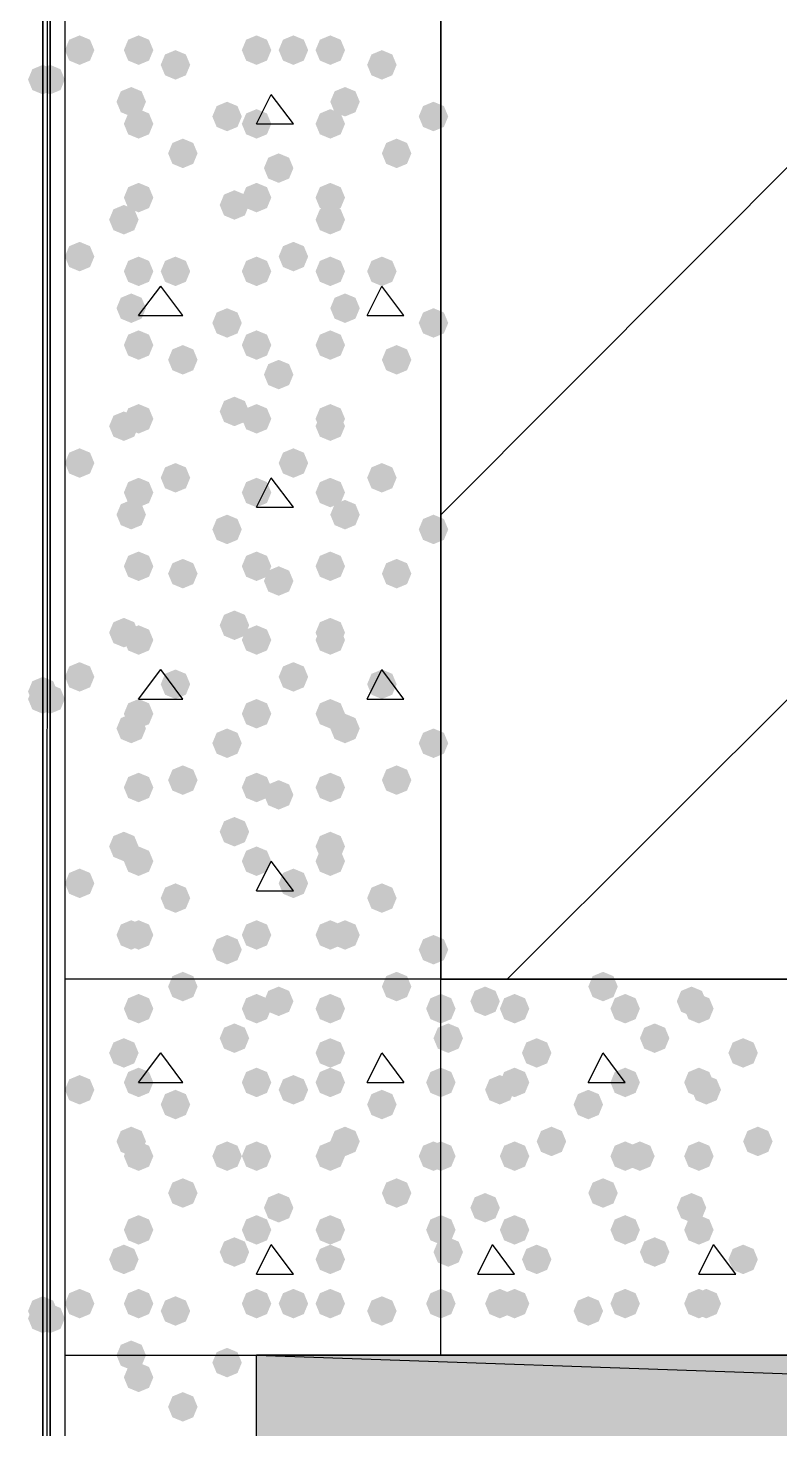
# Model space of a CAD drawing. Header units: millimetres. Extents: x 0 to 420, y 0 to 297.
# Drawn here: x 31.16 to 35.48, y 177.5 to 185.55 of the extents above; entities that cross this region are included whole.
import ezdxf

# ---------------------------------------------------------------- set-up
doc = ezdxf.new("R2010")
doc.units = ezdxf.units.MM
doc.layers.get('0').update_dxf_attribs({"linetype": 'CONTINUOUS'})

msp = doc.modelspace()

# ---------------------------------------------------------------- hatches: boundary and pattern name
at = {"true_color": 0x000007}
h = msp.add_hatch(color=0, dxfattribs=at)
h.paths.add_polyline_path([(31.284333, 243.755333), (31.284333, 100.160667)], flags=0)
h.paths.add_polyline_path([(31.284333, 100.160667), (31.284333, 243.755333)], flags=0)
at = {"true_color": 0x000008}
for points in [[(31.538333, 185.42), (31.513463, 185.360204), (31.453667, 185.335333), (31.393871, 185.360204), (31.369, 185.42), (31.393871, 185.479796), (31.453667, 185.504667), (31.513462, 185.479796)], [(31.877, 185.42), (31.852129, 185.360204), (31.792333, 185.335333), (31.732538, 185.360204), (31.707667, 185.42), (31.732537, 185.479796), (31.792333, 185.504667), (31.852129, 185.479796)], [(32.554333, 185.42), (32.529462, 185.360204), (32.469667, 185.335333), (32.409871, 185.360204), (32.385, 185.42), (32.409871, 185.479796), (32.469667, 185.504667), (32.529462, 185.479796)], [(32.766, 185.42), (32.741129, 185.360204), (32.681333, 185.335333), (32.621537, 185.360204), (32.596667, 185.42), (32.621537, 185.479796), (32.681333, 185.504667), (32.741129, 185.479796)], [(32.977667, 185.42), (32.952796, 185.360204), (32.893, 185.335333), (32.833204, 185.360204), (32.808333, 185.42), (32.833204, 185.479796), (32.893, 185.504667), (32.952796, 185.479796)], [(32.088667, 185.335333), (32.063796, 185.275537), (32.004, 185.250667), (31.944204, 185.275537), (31.919333, 185.335333), (31.944204, 185.395129), (32.004, 185.42), (32.063796, 185.395129)], [(33.274, 185.335333), (33.249129, 185.275537), (33.189333, 185.250667), (33.129538, 185.275537), (33.104667, 185.335333), (33.129537, 185.395129), (33.189333, 185.42), (33.249129, 185.395129)], [(31.834667, 185.123667), (31.809796, 185.063871), (31.75, 185.039), (31.690204, 185.063871), (31.665333, 185.123667), (31.690204, 185.183462), (31.75, 185.208333), (31.809796, 185.183463)], [(33.062333, 185.123667), (33.037463, 185.063871), (32.977667, 185.039), (32.917871, 185.063871), (32.893, 185.123667), (32.917871, 185.183462), (32.977667, 185.208333), (33.037462, 185.183463)], [(31.877, 184.996667), (31.852129, 184.936871), (31.792333, 184.912), (31.732538, 184.936871), (31.707667, 184.996667), (31.732537, 185.056462), (31.792333, 185.081333), (31.852129, 185.056463)], [(32.385, 185.039), (32.360129, 184.979204), (32.300333, 184.954333), (32.240538, 184.979204), (32.215667, 185.039), (32.240537, 185.098796), (32.300333, 185.123667), (32.360129, 185.098796)], [(32.554333, 184.996667), (32.529462, 184.936871), (32.469667, 184.912), (32.409871, 184.936871), (32.385, 184.996667), (32.409871, 185.056462), (32.469667, 185.081333), (32.529462, 185.056463)], [(32.977667, 184.996667), (32.952796, 184.936871), (32.893, 184.912), (32.833204, 184.936871), (32.808333, 184.996667), (32.833204, 185.056462), (32.893, 185.081333), (32.952796, 185.056463)], [(33.570333, 185.039), (33.545463, 184.979204), (33.485667, 184.954333), (33.425871, 184.979204), (33.401, 185.039), (33.425871, 185.098796), (33.485667, 185.123667), (33.545462, 185.098796)], [(32.131, 184.827333), (32.106129, 184.767537), (32.046333, 184.742667), (31.986537, 184.767537), (31.961667, 184.827333), (31.986537, 184.887129), (32.046333, 184.912), (32.106129, 184.887129)], [(33.358667, 184.827333), (33.333796, 184.767537), (33.274, 184.742667), (33.214204, 184.767537), (33.189333, 184.827333), (33.214204, 184.887129), (33.274, 184.912), (33.333796, 184.887129)], [(32.681333, 184.742667), (32.656462, 184.682871), (32.596667, 184.658), (32.536871, 184.682871), (32.512, 184.742667), (32.536871, 184.802462), (32.596667, 184.827333), (32.656462, 184.802463)], [(31.877, 184.573333), (31.852129, 184.513537), (31.792333, 184.488667), (31.732538, 184.513537), (31.707667, 184.573333), (31.732537, 184.633129), (31.792333, 184.658), (31.852129, 184.633129)], [(32.427333, 184.531), (32.402463, 184.471204), (32.342667, 184.446333), (32.282871, 184.471204), (32.258, 184.531), (32.282871, 184.590796), (32.342667, 184.615667), (32.402462, 184.590796)], [(32.554333, 184.573333), (32.529462, 184.513537), (32.469667, 184.488667), (32.409871, 184.513537), (32.385, 184.573333), (32.409871, 184.633129), (32.469667, 184.658), (32.529462, 184.633129)], [(32.977667, 184.573333), (32.952796, 184.513537), (32.893, 184.488667), (32.833204, 184.513537), (32.808333, 184.573333), (32.833204, 184.633129), (32.893, 184.658), (32.952796, 184.633129)], [(31.792333, 184.446333), (31.767463, 184.386537), (31.707667, 184.361667), (31.647871, 184.386537), (31.623, 184.446333), (31.647871, 184.506129), (31.707667, 184.531), (31.767462, 184.506129)], [(32.977667, 184.446333), (32.952796, 184.386537), (32.893, 184.361667), (32.833204, 184.386537), (32.808333, 184.446333), (32.833204, 184.506129), (32.893, 184.531), (32.952796, 184.506129)], [(31.538333, 184.234667), (31.513463, 184.174871), (31.453667, 184.15), (31.393871, 184.174871), (31.369, 184.234667), (31.393871, 184.294462), (31.453667, 184.319333), (31.513462, 184.294463)], [(32.766, 184.234667), (32.741129, 184.174871), (32.681333, 184.15), (32.621537, 184.174871), (32.596667, 184.234667), (32.621537, 184.294462), (32.681333, 184.319333), (32.741129, 184.294463)], [(31.877, 184.15), (31.852129, 184.090204), (31.792333, 184.065333), (31.732538, 184.090204), (31.707667, 184.15), (31.732537, 184.209796), (31.792333, 184.234667), (31.852129, 184.209796)], [(32.088667, 184.15), (32.063796, 184.090204), (32.004, 184.065333), (31.944204, 184.090204), (31.919333, 184.15), (31.944204, 184.209796), (32.004, 184.234667), (32.063796, 184.209796)], [(32.554333, 184.15), (32.529462, 184.090204), (32.469667, 184.065333), (32.409871, 184.090204), (32.385, 184.15), (32.409871, 184.209796), (32.469667, 184.234667), (32.529462, 184.209796)], [(32.977667, 184.15), (32.952796, 184.090204), (32.893, 184.065333), (32.833204, 184.090204), (32.808333, 184.15), (32.833204, 184.209796), (32.893, 184.234667), (32.952796, 184.209796)], [(33.274, 184.15), (33.249129, 184.090204), (33.189333, 184.065333), (33.129538, 184.090204), (33.104667, 184.15), (33.129537, 184.209796), (33.189333, 184.234667), (33.249129, 184.209796)], [(31.834667, 183.938333), (31.809796, 183.878537), (31.75, 183.853667), (31.690204, 183.878537), (31.665333, 183.938333), (31.690204, 183.998129), (31.75, 184.023), (31.809796, 183.998129)], [(33.062333, 183.938333), (33.037463, 183.878537), (32.977667, 183.853667), (32.917871, 183.878537), (32.893, 183.938333), (32.917871, 183.998129), (32.977667, 184.023), (33.037462, 183.998129)], [(32.385, 183.853667), (32.360129, 183.793871), (32.300333, 183.769), (32.240538, 183.793871), (32.215667, 183.853667), (32.240537, 183.913462), (32.300333, 183.938333), (32.360129, 183.913463)], [(33.570333, 183.853667), (33.545463, 183.793871), (33.485667, 183.769), (33.425871, 183.793871), (33.401, 183.853667), (33.425871, 183.913462), (33.485667, 183.938333), (33.545462, 183.913463)], [(31.877, 183.726667), (31.852129, 183.666871), (31.792333, 183.642), (31.732538, 183.666871), (31.707667, 183.726667), (31.732537, 183.786462), (31.792333, 183.811333), (31.852129, 183.786463)], [(32.554333, 183.726667), (32.529462, 183.666871), (32.469667, 183.642), (32.409871, 183.666871), (32.385, 183.726667), (32.409871, 183.786462), (32.469667, 183.811333), (32.529462, 183.786463)], [(32.977667, 183.726667), (32.952796, 183.666871), (32.893, 183.642), (32.833204, 183.666871), (32.808333, 183.726667), (32.833204, 183.786462), (32.893, 183.811333), (32.952796, 183.786463)], [(32.131, 183.642), (32.106129, 183.582204), (32.046333, 183.557333), (31.986537, 183.582204), (31.961667, 183.642), (31.986537, 183.701796), (32.046333, 183.726667), (32.106129, 183.701796)], [(33.358667, 183.642), (33.333796, 183.582204), (33.274, 183.557333), (33.214204, 183.582204), (33.189333, 183.642), (33.214204, 183.701796), (33.274, 183.726667), (33.333796, 183.701796)], [(32.681333, 183.557333), (32.656462, 183.497537), (32.596667, 183.472667), (32.536871, 183.497537), (32.512, 183.557333), (32.536871, 183.617129), (32.596667, 183.642), (32.656462, 183.617129)], [(32.427333, 183.345667), (32.402463, 183.285871), (32.342667, 183.261), (32.282871, 183.285871), (32.258, 183.345667), (32.282871, 183.405462), (32.342667, 183.430333), (32.402462, 183.405463)], [(31.792333, 183.261), (31.767463, 183.201204), (31.707667, 183.176333), (31.647871, 183.201204), (31.623, 183.261), (31.647871, 183.320796), (31.707667, 183.345667), (31.767462, 183.320796)], [(31.877, 183.303333), (31.852129, 183.243538), (31.792333, 183.218667), (31.732538, 183.243538), (31.707667, 183.303333), (31.732537, 183.363129), (31.792333, 183.388), (31.852129, 183.363129)], [(32.554333, 183.303333), (32.529462, 183.243538), (32.469667, 183.218667), (32.409871, 183.243538), (32.385, 183.303333), (32.409871, 183.363129), (32.469667, 183.388), (32.529462, 183.363129)], [(32.977667, 183.303333), (32.952796, 183.243538), (32.893, 183.218667), (32.833204, 183.243538), (32.808333, 183.303333), (32.833204, 183.363129), (32.893, 183.388), (32.952796, 183.363129)], [(32.977667, 183.261), (32.952796, 183.201204), (32.893, 183.176333), (32.833204, 183.201204), (32.808333, 183.261), (32.833204, 183.320796), (32.893, 183.345667), (32.952796, 183.320796)], [(31.538333, 183.049333), (31.513463, 182.989537), (31.453667, 182.964667), (31.393871, 182.989537), (31.369, 183.049333), (31.393871, 183.109129), (31.453667, 183.134), (31.513462, 183.109129)], [(32.766, 183.049333), (32.741129, 182.989537), (32.681333, 182.964667), (32.621537, 182.989537), (32.596667, 183.049333), (32.621537, 183.109129), (32.681333, 183.134), (32.741129, 183.109129)], [(32.088667, 182.964667), (32.063796, 182.904871), (32.004, 182.88), (31.944204, 182.904871), (31.919333, 182.964667), (31.944204, 183.024462), (32.004, 183.049333), (32.063796, 183.024463)], [(33.274, 182.964667), (33.249129, 182.904871), (33.189333, 182.88), (33.129538, 182.904871), (33.104667, 182.964667), (33.129537, 183.024462), (33.189333, 183.049333), (33.249129, 183.024463)], [(31.877, 182.88), (31.852129, 182.820204), (31.792333, 182.795333), (31.732538, 182.820204), (31.707667, 182.88), (31.732537, 182.939796), (31.792333, 182.964667), (31.852129, 182.939796)], [(32.554333, 182.88), (32.529462, 182.820204), (32.469667, 182.795333), (32.409871, 182.820204), (32.385, 182.88), (32.409871, 182.939796), (32.469667, 182.964667), (32.529462, 182.939796)], [(32.977667, 182.88), (32.952796, 182.820204), (32.893, 182.795333), (32.833204, 182.820204), (32.808333, 182.88), (32.833204, 182.939796), (32.893, 182.964667), (32.952796, 182.939796)], [(31.834667, 182.753), (31.809796, 182.693204), (31.75, 182.668333), (31.690204, 182.693204), (31.665333, 182.753), (31.690204, 182.812796), (31.75, 182.837667), (31.809796, 182.812796)], [(33.062333, 182.753), (33.037463, 182.693204), (32.977667, 182.668333), (32.917871, 182.693204), (32.893, 182.753), (32.917871, 182.812796), (32.977667, 182.837667), (33.037462, 182.812796)], [(32.385, 182.668333), (32.360129, 182.608537), (32.300333, 182.583667), (32.240538, 182.608537), (32.215667, 182.668333), (32.240537, 182.728129), (32.300333, 182.753), (32.360129, 182.728129)], [(33.570333, 182.668333), (33.545463, 182.608537), (33.485667, 182.583667), (33.425871, 182.608537), (33.401, 182.668333), (33.425871, 182.728129), (33.485667, 182.753), (33.545462, 182.728129)], [(31.877, 182.456667), (31.852129, 182.396871), (31.792333, 182.372), (31.732538, 182.396871), (31.707667, 182.456667), (31.732537, 182.516462), (31.792333, 182.541333), (31.852129, 182.516463)], [(32.554333, 182.456667), (32.529462, 182.396871), (32.469667, 182.372), (32.409871, 182.396871), (32.385, 182.456667), (32.409871, 182.516462), (32.469667, 182.541333), (32.529462, 182.516463)], [(32.977667, 182.456667), (32.952796, 182.396871), (32.893, 182.372), (32.833204, 182.396871), (32.808333, 182.456667), (32.833204, 182.516462), (32.893, 182.541333), (32.952796, 182.516463)], [(32.131, 182.414333), (32.106129, 182.354537), (32.046333, 182.329667), (31.986537, 182.354537), (31.961667, 182.414333), (31.986537, 182.474129), (32.046333, 182.499), (32.106129, 182.474129)], [(32.681333, 182.372), (32.656462, 182.312204), (32.596667, 182.287333), (32.536871, 182.312204), (32.512, 182.372), (32.536871, 182.431796), (32.596667, 182.456667), (32.656462, 182.431796)], [(33.358667, 182.414333), (33.333796, 182.354537), (33.274, 182.329667), (33.214204, 182.354537), (33.189333, 182.414333), (33.214204, 182.474129), (33.274, 182.499), (33.333796, 182.474129)], [(32.427333, 182.118), (32.402463, 182.058204), (32.342667, 182.033333), (32.282871, 182.058204), (32.258, 182.118), (32.282871, 182.177796), (32.342667, 182.202667), (32.402462, 182.177796)], [(31.792333, 182.075667), (31.767463, 182.015871), (31.707667, 181.991), (31.647871, 182.015871), (31.623, 182.075667), (31.647871, 182.135462), (31.707667, 182.160333), (31.767462, 182.135463)], [(31.877, 182.033333), (31.852129, 181.973537), (31.792333, 181.948667), (31.732538, 181.973537), (31.707667, 182.033333), (31.732537, 182.093129), (31.792333, 182.118), (31.852129, 182.093129)], [(32.554333, 182.033333), (32.529462, 181.973537), (32.469667, 181.948667), (32.409871, 181.973537), (32.385, 182.033333), (32.409871, 182.093129), (32.469667, 182.118), (32.529462, 182.093129)], [(32.977667, 182.075667), (32.952796, 182.015871), (32.893, 181.991), (32.833204, 182.015871), (32.808333, 182.075667), (32.833204, 182.135462), (32.893, 182.160333), (32.952796, 182.135463)], [(32.977667, 182.033333), (32.952796, 181.973537), (32.893, 181.948667), (32.833204, 181.973537), (32.808333, 182.033333), (32.833204, 182.093129), (32.893, 182.118), (32.952796, 182.093129)], [(31.538333, 181.821667), (31.513463, 181.761871), (31.453667, 181.737), (31.393871, 181.761871), (31.369, 181.821667), (31.393871, 181.881462), (31.453667, 181.906333), (31.513462, 181.881463)], [(32.088667, 181.779333), (32.063796, 181.719538), (32.004, 181.694667), (31.944204, 181.719538), (31.919333, 181.779333), (31.944204, 181.839129), (32.004, 181.864), (32.063796, 181.839129)], [(32.766, 181.821667), (32.741129, 181.761871), (32.681333, 181.737), (32.621537, 181.761871), (32.596667, 181.821667), (32.621537, 181.881462), (32.681333, 181.906333), (32.741129, 181.881463)], [(33.274, 181.779333), (33.249129, 181.719538), (33.189333, 181.694667), (33.129538, 181.719538), (33.104667, 181.779333), (33.129537, 181.839129), (33.189333, 181.864), (33.249129, 181.839129)], [(31.877, 181.61), (31.852129, 181.550204), (31.792333, 181.525333), (31.732538, 181.550204), (31.707667, 181.61), (31.732537, 181.669796), (31.792333, 181.694667), (31.852129, 181.669796)], [(32.554333, 181.61), (32.529462, 181.550204), (32.469667, 181.525333), (32.409871, 181.550204), (32.385, 181.61), (32.409871, 181.669796), (32.469667, 181.694667), (32.529462, 181.669796)], [(32.977667, 181.61), (32.952796, 181.550204), (32.893, 181.525333), (32.833204, 181.550204), (32.808333, 181.61), (32.833204, 181.669796), (32.893, 181.694667), (32.952796, 181.669796)], [(31.834667, 181.525333), (31.809796, 181.465537), (31.75, 181.440667), (31.690204, 181.465537), (31.665333, 181.525333), (31.690204, 181.585129), (31.75, 181.61), (31.809796, 181.585129)], [(33.062333, 181.525333), (33.037463, 181.465537), (32.977667, 181.440667), (32.917871, 181.465537), (32.893, 181.525333), (32.917871, 181.585129), (32.977667, 181.61), (33.037462, 181.585129)], [(32.385, 181.440667), (32.360129, 181.380871), (32.300333, 181.356), (32.240538, 181.380871), (32.215667, 181.440667), (32.240537, 181.500462), (32.300333, 181.525333), (32.360129, 181.500463)], [(33.570333, 181.440667), (33.545463, 181.380871), (33.485667, 181.356), (33.425871, 181.380871), (33.401, 181.440667), (33.425871, 181.500462), (33.485667, 181.525333), (33.545462, 181.500463)], [(32.131, 181.229), (32.106129, 181.169204), (32.046333, 181.144333), (31.986537, 181.169204), (31.961667, 181.229), (31.986537, 181.288796), (32.046333, 181.313667), (32.106129, 181.288796)], [(33.358667, 181.229), (33.333796, 181.169204), (33.274, 181.144333), (33.214204, 181.169204), (33.189333, 181.229), (33.214204, 181.288796), (33.274, 181.313667), (33.333796, 181.288796)], [(31.877, 181.186667), (31.852129, 181.126871), (31.792333, 181.102), (31.732538, 181.126871), (31.707667, 181.186667), (31.732537, 181.246462), (31.792333, 181.271333), (31.852129, 181.246463)], [(32.554333, 181.186667), (32.529462, 181.126871), (32.469667, 181.102), (32.409871, 181.126871), (32.385, 181.186667), (32.409871, 181.246462), (32.469667, 181.271333), (32.529462, 181.246463)], [(32.681333, 181.144333), (32.656462, 181.084537), (32.596667, 181.059667), (32.536871, 181.084537), (32.512, 181.144333), (32.536871, 181.204129), (32.596667, 181.229), (32.656462, 181.204129)], [(32.977667, 181.186667), (32.952796, 181.126871), (32.893, 181.102), (32.833204, 181.126871), (32.808333, 181.186667), (32.833204, 181.246462), (32.893, 181.271333), (32.952796, 181.246463)], [(32.427333, 180.932667), (32.402463, 180.872871), (32.342667, 180.848), (32.282871, 180.872871), (32.258, 180.932667), (32.282871, 180.992462), (32.342667, 181.017333), (32.402462, 180.992463)], [(31.792333, 180.848), (31.767463, 180.788204), (31.707667, 180.763333), (31.647871, 180.788204), (31.623, 180.848), (31.647871, 180.907796), (31.707667, 180.932667), (31.767462, 180.907796)], [(32.977667, 180.848), (32.952796, 180.788204), (32.893, 180.763333), (32.833204, 180.788204), (32.808333, 180.848), (32.833204, 180.907796), (32.893, 180.932667), (32.952796, 180.907796)], [(31.877, 180.763333), (31.852129, 180.703537), (31.792333, 180.678667), (31.732538, 180.703537), (31.707667, 180.763333), (31.732537, 180.823129), (31.792333, 180.848), (31.852129, 180.823129)], [(32.554333, 180.763333), (32.529462, 180.703537), (32.469667, 180.678667), (32.409871, 180.703537), (32.385, 180.763333), (32.409871, 180.823129), (32.469667, 180.848), (32.529462, 180.823129)], [(32.977667, 180.763333), (32.952796, 180.703537), (32.893, 180.678667), (32.833204, 180.703537), (32.808333, 180.763333), (32.833204, 180.823129), (32.893, 180.848), (32.952796, 180.823129)], [(31.538333, 180.636333), (31.513463, 180.576537), (31.453667, 180.551667), (31.393871, 180.576537), (31.369, 180.636333), (31.393871, 180.696129), (31.453667, 180.721), (31.513462, 180.696129)], [(32.766, 180.636333), (32.741129, 180.576537), (32.681333, 180.551667), (32.621537, 180.576537), (32.596667, 180.636333), (32.621537, 180.696129), (32.681333, 180.721), (32.741129, 180.696129)], [(32.088667, 180.551667), (32.063796, 180.491871), (32.004, 180.467), (31.944204, 180.491871), (31.919333, 180.551667), (31.944204, 180.611462), (32.004, 180.636333), (32.063796, 180.611463)], [(33.274, 180.551667), (33.249129, 180.491871), (33.189333, 180.467), (33.129538, 180.491871), (33.104667, 180.551667), (33.129537, 180.611462), (33.189333, 180.636333), (33.249129, 180.611463)], [(31.834667, 180.34), (31.809796, 180.280204), (31.75, 180.255333), (31.690204, 180.280204), (31.665333, 180.34), (31.690204, 180.399796), (31.75, 180.424667), (31.809796, 180.399796)], [(31.877, 180.34), (31.852129, 180.280204), (31.792333, 180.255333), (31.732538, 180.280204), (31.707667, 180.34), (31.732537, 180.399796), (31.792333, 180.424667), (31.852129, 180.399796)], [(32.554333, 180.34), (32.529462, 180.280204), (32.469667, 180.255333), (32.409871, 180.280204), (32.385, 180.34), (32.409871, 180.399796), (32.469667, 180.424667), (32.529462, 180.399796)], [(32.977667, 180.34), (32.952796, 180.280204), (32.893, 180.255333), (32.833204, 180.280204), (32.808333, 180.34), (32.833204, 180.399796), (32.893, 180.424667), (32.952796, 180.399796)], [(33.062333, 180.34), (33.037463, 180.280204), (32.977667, 180.255333), (32.917871, 180.280204), (32.893, 180.34), (32.917871, 180.399796), (32.977667, 180.424667), (33.037462, 180.399796)], [(32.385, 180.255333), (32.360129, 180.195537), (32.300333, 180.170667), (32.240538, 180.195537), (32.215667, 180.255333), (32.240537, 180.315129), (32.300333, 180.34), (32.360129, 180.315129)], [(33.570333, 180.255333), (33.545463, 180.195537), (33.485667, 180.170667), (33.425871, 180.195537), (33.401, 180.255333), (33.425871, 180.315129), (33.485667, 180.34), (33.545462, 180.315129)], [(34.544, 180.043667), (34.519129, 179.983871), (34.459333, 179.959), (34.399538, 179.983871), (34.374667, 180.043667), (34.399537, 180.103462), (34.459333, 180.128333), (34.519129, 180.103463)], [(33.866667, 179.959), (33.841796, 179.899204), (33.782, 179.874333), (33.722204, 179.899204), (33.697333, 179.959), (33.722204, 180.018796), (33.782, 180.043667), (33.841796, 180.018796)], [(35.052, 179.959), (35.027129, 179.899204), (34.967333, 179.874333), (34.907538, 179.899204), (34.882667, 179.959), (34.907537, 180.018796), (34.967333, 180.043667), (35.027129, 180.018796)], [(33.612667, 179.916667), (33.587796, 179.856871), (33.528, 179.832), (33.468204, 179.856871), (33.443333, 179.916667), (33.468204, 179.976462), (33.528, 180.001333), (33.587796, 179.976463)], [(34.036, 179.916667), (34.011129, 179.856871), (33.951333, 179.832), (33.891537, 179.856871), (33.866667, 179.916667), (33.891537, 179.976462), (33.951333, 180.001333), (34.011129, 179.976463)], [(34.671, 179.916667), (34.646129, 179.856871), (34.586333, 179.832), (34.526537, 179.856871), (34.501667, 179.916667), (34.526537, 179.976462), (34.586333, 180.001333), (34.646129, 179.976463)], [(35.094333, 179.916667), (35.069462, 179.856871), (35.009667, 179.832), (34.949871, 179.856871), (34.925, 179.916667), (34.949871, 179.976462), (35.009667, 180.001333), (35.069462, 179.976463)], [(33.655, 179.747333), (33.630129, 179.687537), (33.570333, 179.662667), (33.510538, 179.687537), (33.485667, 179.747333), (33.510537, 179.807129), (33.570333, 179.832), (33.630129, 179.807129)], [(34.840333, 179.747333), (34.815463, 179.687537), (34.755667, 179.662667), (34.695871, 179.687537), (34.671, 179.747333), (34.695871, 179.807129), (34.755667, 179.832), (34.815462, 179.807129)], [(34.163, 179.662667), (34.138129, 179.602871), (34.078333, 179.578), (34.018537, 179.602871), (33.993667, 179.662667), (34.018537, 179.722462), (34.078333, 179.747333), (34.138129, 179.722463)], [(35.348333, 179.662667), (35.323463, 179.602871), (35.263667, 179.578), (35.203871, 179.602871), (35.179, 179.662667), (35.203871, 179.722462), (35.263667, 179.747333), (35.323462, 179.722463)], [(33.612667, 179.493333), (33.587796, 179.433538), (33.528, 179.408667), (33.468204, 179.433538), (33.443333, 179.493333), (33.468204, 179.553129), (33.528, 179.578), (33.587796, 179.553129)], [(33.951333, 179.451), (33.926463, 179.391204), (33.866667, 179.366333), (33.806871, 179.391204), (33.782, 179.451), (33.806871, 179.510796), (33.866667, 179.535667), (33.926462, 179.510796)], [(34.036, 179.493333), (34.011129, 179.433538), (33.951333, 179.408667), (33.891537, 179.433538), (33.866667, 179.493333), (33.891537, 179.553129), (33.951333, 179.578), (34.011129, 179.553129)], [(34.671, 179.493333), (34.646129, 179.433538), (34.586333, 179.408667), (34.526537, 179.433538), (34.501667, 179.493333), (34.526537, 179.553129), (34.586333, 179.578), (34.646129, 179.553129)], [(35.094333, 179.493333), (35.069462, 179.433538), (35.009667, 179.408667), (34.949871, 179.433538), (34.925, 179.493333), (34.949871, 179.553129), (35.009667, 179.578), (35.069462, 179.553129)], [(35.136667, 179.451), (35.111796, 179.391204), (35.052, 179.366333), (34.992204, 179.391204), (34.967333, 179.451), (34.992204, 179.510796), (35.052, 179.535667), (35.111796, 179.510796)], [(34.459333, 179.366333), (34.434462, 179.306537), (34.374667, 179.281667), (34.314871, 179.306537), (34.29, 179.366333), (34.314871, 179.426129), (34.374667, 179.451), (34.434462, 179.426129)], [(34.247667, 179.154667), (34.222796, 179.094871), (34.163, 179.07), (34.103204, 179.094871), (34.078333, 179.154667), (34.103204, 179.214462), (34.163, 179.239333), (34.222796, 179.214463)], [(35.433, 179.154667), (35.408129, 179.094871), (35.348333, 179.07), (35.288537, 179.094871), (35.263667, 179.154667), (35.288537, 179.214462), (35.348333, 179.239333), (35.408129, 179.214463)], [(33.612667, 179.07), (33.587796, 179.010204), (33.528, 178.985333), (33.468204, 179.010204), (33.443333, 179.07), (33.468204, 179.129796), (33.528, 179.154667), (33.587796, 179.129796)], [(34.036, 179.07), (34.011129, 179.010204), (33.951333, 178.985333), (33.891537, 179.010204), (33.866667, 179.07), (33.891537, 179.129796), (33.951333, 179.154667), (34.011129, 179.129796)], [(34.671, 179.07), (34.646129, 179.010204), (34.586333, 178.985333), (34.526537, 179.010204), (34.501667, 179.07), (34.526537, 179.129796), (34.586333, 179.154667), (34.646129, 179.129796)], [(34.755667, 179.07), (34.730796, 179.010204), (34.671, 178.985333), (34.611204, 179.010204), (34.586333, 179.07), (34.611204, 179.129796), (34.671, 179.154667), (34.730796, 179.129796)], [(35.094333, 179.07), (35.069462, 179.010204), (35.009667, 178.985333), (34.949871, 179.010204), (34.925, 179.07), (34.949871, 179.129796), (35.009667, 179.154667), (35.069462, 179.129796)], [(34.544, 178.858333), (34.519129, 178.798537), (34.459333, 178.773667), (34.399538, 178.798537), (34.374667, 178.858333), (34.399537, 178.918129), (34.459333, 178.943), (34.519129, 178.918129)], [(33.866667, 178.773667), (33.841796, 178.713871), (33.782, 178.689), (33.722204, 178.713871), (33.697333, 178.773667), (33.722204, 178.833462), (33.782, 178.858333), (33.841796, 178.833463)], [(35.052, 178.773667), (35.027129, 178.713871), (34.967333, 178.689), (34.907538, 178.713871), (34.882667, 178.773667), (34.907537, 178.833462), (34.967333, 178.858333), (35.027129, 178.833463)], [(33.612667, 178.646667), (33.587796, 178.586871), (33.528, 178.562), (33.468204, 178.586871), (33.443333, 178.646667), (33.468204, 178.706462), (33.528, 178.731333), (33.587796, 178.706463)], [(34.036, 178.646667), (34.011129, 178.586871), (33.951333, 178.562), (33.891537, 178.586871), (33.866667, 178.646667), (33.891537, 178.706462), (33.951333, 178.731333), (34.011129, 178.706463)], [(34.671, 178.646667), (34.646129, 178.586871), (34.586333, 178.562), (34.526537, 178.586871), (34.501667, 178.646667), (34.526537, 178.706462), (34.586333, 178.731333), (34.646129, 178.706463)], [(35.094333, 178.646667), (35.069462, 178.586871), (35.009667, 178.562), (34.949871, 178.586871), (34.925, 178.646667), (34.949871, 178.706462), (35.009667, 178.731333), (35.069462, 178.706463)], [(33.655, 178.519667), (33.630129, 178.459871), (33.570333, 178.435), (33.510538, 178.459871), (33.485667, 178.519667), (33.510537, 178.579462), (33.570333, 178.604333), (33.630129, 178.579463)], [(34.840333, 178.519667), (34.815463, 178.459871), (34.755667, 178.435), (34.695871, 178.459871), (34.671, 178.519667), (34.695871, 178.579462), (34.755667, 178.604333), (34.815462, 178.579463)], [(34.163, 178.477333), (34.138129, 178.417537), (34.078333, 178.392667), (34.018537, 178.417537), (33.993667, 178.477333), (34.018537, 178.537129), (34.078333, 178.562), (34.138129, 178.537129)], [(35.348333, 178.477333), (35.323463, 178.417537), (35.263667, 178.392667), (35.203871, 178.417537), (35.179, 178.477333), (35.203871, 178.537129), (35.263667, 178.562), (35.323462, 178.537129)], [(33.612667, 178.223333), (33.587796, 178.163537), (33.528, 178.138667), (33.468204, 178.163537), (33.443333, 178.223333), (33.468204, 178.283129), (33.528, 178.308), (33.587796, 178.283129)], [(33.951333, 178.223333), (33.926463, 178.163537), (33.866667, 178.138667), (33.806871, 178.163537), (33.782, 178.223333), (33.806871, 178.283129), (33.866667, 178.308), (33.926462, 178.283129)], [(34.036, 178.223333), (34.011129, 178.163537), (33.951333, 178.138667), (33.891537, 178.163537), (33.866667, 178.223333), (33.891537, 178.283129), (33.951333, 178.308), (34.011129, 178.283129)], [(34.459333, 178.181), (34.434462, 178.121204), (34.374667, 178.096333), (34.314871, 178.121204), (34.29, 178.181), (34.314871, 178.240796), (34.374667, 178.265667), (34.434462, 178.240796)], [(34.671, 178.223333), (34.646129, 178.163537), (34.586333, 178.138667), (34.526537, 178.163537), (34.501667, 178.223333), (34.526537, 178.283129), (34.586333, 178.308), (34.646129, 178.283129)], [(35.094333, 178.223333), (35.069462, 178.163537), (35.009667, 178.138667), (34.949871, 178.163537), (34.925, 178.223333), (34.949871, 178.283129), (35.009667, 178.308), (35.069462, 178.283129)], [(35.136667, 178.223333), (35.111796, 178.163537), (35.052, 178.138667), (34.992204, 178.163537), (34.967333, 178.223333), (34.992204, 178.283129), (35.052, 178.308), (35.111796, 178.283129)], [(31.834667, 177.927), (31.809796, 177.867204), (31.75, 177.842333), (31.690204, 177.867204), (31.665333, 177.927), (31.690204, 177.986796), (31.75, 178.011667), (31.809796, 177.986796)], [(32.385, 177.884667), (32.360129, 177.824871), (32.300333, 177.8), (32.240538, 177.824871), (32.215667, 177.884667), (32.240537, 177.944462), (32.300333, 177.969333), (32.360129, 177.944463)], [(31.877, 177.8), (31.852129, 177.740204), (31.792333, 177.715333), (31.732538, 177.740204), (31.707667, 177.8), (31.732537, 177.859796), (31.792333, 177.884667), (31.852129, 177.859796)], [(32.131, 177.630667), (32.106129, 177.570871), (32.046333, 177.546), (31.986537, 177.570871), (31.961667, 177.630667), (31.986537, 177.690462), (32.046333, 177.715333), (32.106129, 177.690463)]]:
    msp.add_hatch(color=0, dxfattribs=at).paths.add_polyline_path(points, flags=0)
at = {"true_color": 0x0000fe}
for points in [[(31.326667, 185.250667), (31.301796, 185.190871), (31.242, 185.166), (31.182204, 185.190871), (31.157333, 185.250667), (31.182204, 185.310462), (31.242, 185.335333), (31.301796, 185.310463)], [(31.326667, 185.250667), (31.301796, 185.190871), (31.242, 185.166), (31.182204, 185.190871), (31.157333, 185.250667), (31.182204, 185.310462), (31.242, 185.335333), (31.301796, 185.310463)], [(31.326667, 185.250667), (31.301796, 185.190871), (31.242, 185.166), (31.182204, 185.190871), (31.157333, 185.250667), (31.182204, 185.310462), (31.242, 185.335333), (31.301796, 185.310463)], [(31.369, 185.250667), (31.344129, 185.190871), (31.284333, 185.166), (31.224538, 185.190871), (31.199667, 185.250667), (31.224537, 185.310462), (31.284333, 185.335333), (31.344129, 185.310463)], [(31.326667, 181.737), (31.301796, 181.677204), (31.242, 181.652333), (31.182204, 181.677204), (31.157333, 181.737), (31.182204, 181.796796), (31.242, 181.821667), (31.301796, 181.796796)], [(31.326667, 181.694667), (31.301796, 181.634871), (31.242, 181.61), (31.182204, 181.634871), (31.157333, 181.694667), (31.182204, 181.754462), (31.242, 181.779333), (31.301796, 181.754463)], [(31.326667, 181.694667), (31.301796, 181.634871), (31.242, 181.61), (31.182204, 181.634871), (31.157333, 181.694667), (31.182204, 181.754462), (31.242, 181.779333), (31.301796, 181.754463)], [(31.369, 181.694667), (31.344129, 181.634871), (31.284333, 181.61), (31.224538, 181.634871), (31.199667, 181.694667), (31.224537, 181.754462), (31.284333, 181.779333), (31.344129, 181.754463)], [(31.326667, 178.181), (31.301796, 178.121204), (31.242, 178.096333), (31.182204, 178.121204), (31.157333, 178.181), (31.182204, 178.240796), (31.242, 178.265667), (31.301796, 178.240796)], [(31.326667, 178.138667), (31.301796, 178.078871), (31.242, 178.054), (31.182204, 178.078871), (31.157333, 178.138667), (31.182204, 178.198462), (31.242, 178.223333), (31.301796, 178.198463)], [(31.326667, 178.138667), (31.301796, 178.078871), (31.242, 178.054), (31.182204, 178.078871), (31.157333, 178.138667), (31.182204, 178.198462), (31.242, 178.223333), (31.301796, 178.198463)], [(31.369, 178.138667), (31.344129, 178.078871), (31.284333, 178.054), (31.224538, 178.078871), (31.199667, 178.138667), (31.224537, 178.198462), (31.284333, 178.223333), (31.344129, 178.198463)]]:
    msp.add_hatch(color=0, dxfattribs=at).paths.add_polyline_path(points, flags=0)
at = {"true_color": 0x000007}
for points in [[(32.131, 180.043667), (32.106129, 179.983871), (32.046333, 179.959), (31.986537, 179.983871), (31.961667, 180.043667), (31.986537, 180.103462), (32.046333, 180.128333), (32.106129, 180.103463)], [(33.358667, 180.043667), (33.333796, 179.983871), (33.274, 179.959), (33.214204, 179.983871), (33.189333, 180.043667), (33.214204, 180.103462), (33.274, 180.128333), (33.333796, 180.103463)], [(32.681333, 179.959), (32.656462, 179.899204), (32.596667, 179.874333), (32.536871, 179.899204), (32.512, 179.959), (32.536871, 180.018796), (32.596667, 180.043667), (32.656462, 180.018796)], [(31.877, 179.916667), (31.852129, 179.856871), (31.792333, 179.832), (31.732538, 179.856871), (31.707667, 179.916667), (31.732537, 179.976462), (31.792333, 180.001333), (31.852129, 179.976463)], [(32.554333, 179.916667), (32.529462, 179.856871), (32.469667, 179.832), (32.409871, 179.856871), (32.385, 179.916667), (32.409871, 179.976462), (32.469667, 180.001333), (32.529462, 179.976463)], [(32.977667, 179.916667), (32.952796, 179.856871), (32.893, 179.832), (32.833204, 179.856871), (32.808333, 179.916667), (32.833204, 179.976462), (32.893, 180.001333), (32.952796, 179.976463)], [(32.427333, 179.747333), (32.402463, 179.687537), (32.342667, 179.662667), (32.282871, 179.687537), (32.258, 179.747333), (32.282871, 179.807129), (32.342667, 179.832), (32.402462, 179.807129)], [(31.792333, 179.662667), (31.767463, 179.602871), (31.707667, 179.578), (31.647871, 179.602871), (31.623, 179.662667), (31.647871, 179.722462), (31.707667, 179.747333), (31.767462, 179.722463)], [(32.977667, 179.662667), (32.952796, 179.602871), (32.893, 179.578), (32.833204, 179.602871), (32.808333, 179.662667), (32.833204, 179.722462), (32.893, 179.747333), (32.952796, 179.722463)], [(31.538333, 179.451), (31.513463, 179.391204), (31.453667, 179.366333), (31.393871, 179.391204), (31.369, 179.451), (31.393871, 179.510796), (31.453667, 179.535667), (31.513462, 179.510796)], [(31.877, 179.493333), (31.852129, 179.433538), (31.792333, 179.408667), (31.732538, 179.433538), (31.707667, 179.493333), (31.732537, 179.553129), (31.792333, 179.578), (31.852129, 179.553129)], [(32.554333, 179.493333), (32.529462, 179.433538), (32.469667, 179.408667), (32.409871, 179.433538), (32.385, 179.493333), (32.409871, 179.553129), (32.469667, 179.578), (32.529462, 179.553129)], [(32.766, 179.451), (32.741129, 179.391204), (32.681333, 179.366333), (32.621537, 179.391204), (32.596667, 179.451), (32.621537, 179.510796), (32.681333, 179.535667), (32.741129, 179.510796)], [(32.977667, 179.493333), (32.952796, 179.433538), (32.893, 179.408667), (32.833204, 179.433538), (32.808333, 179.493333), (32.833204, 179.553129), (32.893, 179.578), (32.952796, 179.553129)], [(32.088667, 179.366333), (32.063796, 179.306537), (32.004, 179.281667), (31.944204, 179.306537), (31.919333, 179.366333), (31.944204, 179.426129), (32.004, 179.451), (32.063796, 179.426129)], [(33.274, 179.366333), (33.249129, 179.306537), (33.189333, 179.281667), (33.129538, 179.306537), (33.104667, 179.366333), (33.129537, 179.426129), (33.189333, 179.451), (33.249129, 179.426129)], [(31.834667, 179.154667), (31.809796, 179.094871), (31.75, 179.07), (31.690204, 179.094871), (31.665333, 179.154667), (31.690204, 179.214462), (31.75, 179.239333), (31.809796, 179.214463)], [(33.062333, 179.154667), (33.037463, 179.094871), (32.977667, 179.07), (32.917871, 179.094871), (32.893, 179.154667), (32.917871, 179.214462), (32.977667, 179.239333), (33.037462, 179.214463)], [(31.877, 179.07), (31.852129, 179.010204), (31.792333, 178.985333), (31.732538, 179.010204), (31.707667, 179.07), (31.732537, 179.129796), (31.792333, 179.154667), (31.852129, 179.129796)], [(32.385, 179.07), (32.360129, 179.010204), (32.300333, 178.985333), (32.240538, 179.010204), (32.215667, 179.07), (32.240537, 179.129796), (32.300333, 179.154667), (32.360129, 179.129796)], [(32.554333, 179.07), (32.529462, 179.010204), (32.469667, 178.985333), (32.409871, 179.010204), (32.385, 179.07), (32.409871, 179.129796), (32.469667, 179.154667), (32.529462, 179.129796)], [(32.977667, 179.07), (32.952796, 179.010204), (32.893, 178.985333), (32.833204, 179.010204), (32.808333, 179.07), (32.833204, 179.129796), (32.893, 179.154667), (32.952796, 179.129796)], [(33.570333, 179.07), (33.545463, 179.010204), (33.485667, 178.985333), (33.425871, 179.010204), (33.401, 179.07), (33.425871, 179.129796), (33.485667, 179.154667), (33.545462, 179.129796)], [(32.131, 178.858333), (32.106129, 178.798537), (32.046333, 178.773667), (31.986537, 178.798537), (31.961667, 178.858333), (31.986537, 178.918129), (32.046333, 178.943), (32.106129, 178.918129)], [(33.358667, 178.858333), (33.333796, 178.798537), (33.274, 178.773667), (33.214204, 178.798537), (33.189333, 178.858333), (33.214204, 178.918129), (33.274, 178.943), (33.333796, 178.918129)], [(32.681333, 178.773667), (32.656462, 178.713871), (32.596667, 178.689), (32.536871, 178.713871), (32.512, 178.773667), (32.536871, 178.833462), (32.596667, 178.858333), (32.656462, 178.833463)], [(31.877, 178.646667), (31.852129, 178.586871), (31.792333, 178.562), (31.732538, 178.586871), (31.707667, 178.646667), (31.732537, 178.706462), (31.792333, 178.731333), (31.852129, 178.706463)], [(32.554333, 178.646667), (32.529462, 178.586871), (32.469667, 178.562), (32.409871, 178.586871), (32.385, 178.646667), (32.409871, 178.706462), (32.469667, 178.731333), (32.529462, 178.706463)], [(32.977667, 178.646667), (32.952796, 178.586871), (32.893, 178.562), (32.833204, 178.586871), (32.808333, 178.646667), (32.833204, 178.706462), (32.893, 178.731333), (32.952796, 178.706463)], [(32.427333, 178.519667), (32.402463, 178.459871), (32.342667, 178.435), (32.282871, 178.459871), (32.258, 178.519667), (32.282871, 178.579462), (32.342667, 178.604333), (32.402462, 178.579463)], [(31.792333, 178.477333), (31.767463, 178.417537), (31.707667, 178.392667), (31.647871, 178.417537), (31.623, 178.477333), (31.647871, 178.537129), (31.707667, 178.562), (31.767462, 178.537129)], [(32.977667, 178.477333), (32.952796, 178.417537), (32.893, 178.392667), (32.833204, 178.417537), (32.808333, 178.477333), (32.833204, 178.537129), (32.893, 178.562), (32.952796, 178.537129)], [(31.538333, 178.223333), (31.513463, 178.163537), (31.453667, 178.138667), (31.393871, 178.163537), (31.369, 178.223333), (31.393871, 178.283129), (31.453667, 178.308), (31.513462, 178.283129)], [(31.877, 178.223333), (31.852129, 178.163537), (31.792333, 178.138667), (31.732538, 178.163537), (31.707667, 178.223333), (31.732537, 178.283129), (31.792333, 178.308), (31.852129, 178.283129)], [(32.088667, 178.181), (32.063796, 178.121204), (32.004, 178.096333), (31.944204, 178.121204), (31.919333, 178.181), (31.944204, 178.240796), (32.004, 178.265667), (32.063796, 178.240796)], [(32.554333, 178.223333), (32.529462, 178.163537), (32.469667, 178.138667), (32.409871, 178.163537), (32.385, 178.223333), (32.409871, 178.283129), (32.469667, 178.308), (32.529462, 178.283129)], [(32.766, 178.223333), (32.741129, 178.163537), (32.681333, 178.138667), (32.621537, 178.163537), (32.596667, 178.223333), (32.621537, 178.283129), (32.681333, 178.308), (32.741129, 178.283129)], [(32.977667, 178.223333), (32.952796, 178.163537), (32.893, 178.138667), (32.833204, 178.163537), (32.808333, 178.223333), (32.833204, 178.283129), (32.893, 178.308), (32.952796, 178.283129)], [(33.274, 178.181), (33.249129, 178.121204), (33.189333, 178.096333), (33.129538, 178.121204), (33.104667, 178.181), (33.129537, 178.240796), (33.189333, 178.265667), (33.249129, 178.240796)]]:
    msp.add_hatch(color=0, dxfattribs=at).paths.add_polyline_path(points, flags=0)
at = {"true_color": 0x000008}
h = msp.add_hatch(color=0, dxfattribs=at)
h.paths.add_polyline_path([(378.544667, 177.927), (32.469667, 177.927), (378.544667, 165.946667)], flags=0)
h.paths.add_polyline_path([(32.469667, 177.927), (378.544667, 165.946667), (32.469667, 165.946667)], flags=0)

# ---------------------------------------------------------------- linework, layer by layer
at = {"color": 0, "true_color": 0x000007}
for points in [[(31.242, 100.118333), (31.242, 243.755333)], [(31.242, 100.118333), (31.284333, 100.118333), (31.284333, 243.755333)], [(31.284333, 243.755333), (31.284333, 100.160667)], [(31.284333, 100.160667), (31.284333, 243.755333)], [(31.369, 201.252667), (31.369, 177.927), (379.603, 177.927), (379.603, 201.252667), (217.17, 201.252667), (217.17, 222.461667), (193.844333, 222.461667), (193.844333, 201.252667)], [(31.369, 201.252667), (31.369, 177.927), (379.603, 177.927), (379.603, 201.252667), (217.17, 201.252667), (217.17, 222.461667), (193.844333, 222.461667), (193.844333, 201.252667)], [(33.528002, 199.135999), (195.961001, 199.135999), (195.961001, 220.344999), (215.053334, 220.344999), (215.053334, 199.135999), (377.486334, 199.135999), (377.486334, 180.085999), (33.528002, 180.085999)], [(31.369, 180.086), (31.369, 177.927), (33.528, 177.927), (33.528, 180.086)]]:
    msp.add_lwpolyline(points, close=True, dxfattribs=at)
for points in [[(31.242, 100.118333), (31.242, 243.755333)], [(31.242, 243.755333), (31.242, 100.118333)], [(31.284333, 243.755333), (31.284333, 100.160667), (31.284333, 100.118333)], [(31.284333, 100.160667), (31.284333, 243.755333)], [(31.369, 199.136), (31.369, 180.086)], [(33.528, 180.086), (33.528, 199.136)], [(45.508333, 180.086), (33.528, 180.086)], [(31.792333, 179.493333), (31.919333, 179.662667)], [(32.046333, 179.493333), (31.919333, 179.662667)], [(33.104667, 179.493333), (33.189333, 179.662667), (33.316333, 179.493333)], [(31.792333, 179.493333), (32.046333, 179.493333)], [(33.104667, 179.493333), (33.316333, 179.493333)], [(32.469667, 178.392667), (32.554333, 178.562)], [(32.681333, 178.392667), (32.554333, 178.562)], [(32.469667, 178.392667), (32.681333, 178.392667)], [(31.369, 177.927), (31.369, 165.946667)], [(32.469667, 165.946667), (32.469667, 177.927)], [(33.528, 177.927), (45.508333, 177.927)]]:
    msp.add_lwpolyline(points, dxfattribs=at)
at = {"color": 0, "true_color": 0x0000fd}
msp.add_lwpolyline([(33.528, 180.086), (377.486333, 180.086), (377.486333, 199.136), (215.053333, 199.136), (215.053333, 220.345), (195.961, 220.345), (195.961, 199.136), (33.528, 199.136)], close=True, dxfattribs=at)
at = {"color": 0, "true_color": 0x000002}
for points in [[(33.528, 182.753), (49.868667, 199.136)], [(33.909, 180.086), (53.001333, 199.136)]]:
    msp.add_lwpolyline(points, dxfattribs=at)
at = {"color": 0, "true_color": 0x000008}
for points in [[(32.469667, 184.996667), (32.554333, 185.166)], [(32.681333, 184.996667), (32.554333, 185.166)], [(32.469667, 184.996667), (32.681333, 184.996667)], [(31.792333, 183.896), (31.919333, 184.065333)], [(32.046333, 183.896), (31.919333, 184.065333)], [(33.104667, 183.896), (33.189333, 184.065333)], [(33.316333, 183.896), (33.189333, 184.065333)], [(31.792333, 183.896), (32.046333, 183.896)], [(33.104667, 183.896), (33.316333, 183.896)], [(32.469667, 182.795333), (32.554333, 182.964667)], [(32.681333, 182.795333), (32.554333, 182.964667)], [(32.469667, 182.795333), (32.681333, 182.795333)], [(31.792333, 181.694667), (31.919333, 181.864)], [(32.046333, 181.694667), (31.919333, 181.864)], [(33.104667, 181.694667), (33.189333, 181.864)], [(33.316333, 181.694667), (33.189333, 181.864)], [(31.792333, 181.694667), (32.046333, 181.694667)], [(33.104667, 181.694667), (33.316333, 181.694667)], [(32.469667, 180.594), (32.554333, 180.763333)], [(32.681333, 180.594), (32.554333, 180.763333)], [(32.469667, 180.594), (32.681333, 180.594)], [(34.374667, 179.493333), (34.459333, 179.662667)], [(34.586333, 179.493333), (34.459333, 179.662667)], [(34.374667, 179.493333), (34.586333, 179.493333)], [(33.739667, 178.392667), (33.824333, 178.562)], [(33.951333, 178.392667), (33.824333, 178.562)], [(35.009667, 178.392667), (35.094333, 178.562)], [(35.221333, 178.392667), (35.094333, 178.562)], [(33.739667, 178.392667), (33.951333, 178.392667)], [(35.009667, 178.392667), (35.221333, 178.392667)]]:
    msp.add_lwpolyline(points, dxfattribs=at)
for points in [[(378.544667, 177.927), (32.469667, 177.927), (378.544667, 165.946667)], [(32.469667, 177.927), (378.544667, 165.946667), (32.469667, 165.946667)]]:
    msp.add_lwpolyline(points, close=True, dxfattribs=at)

doc.saveas('drawing.dxf')
